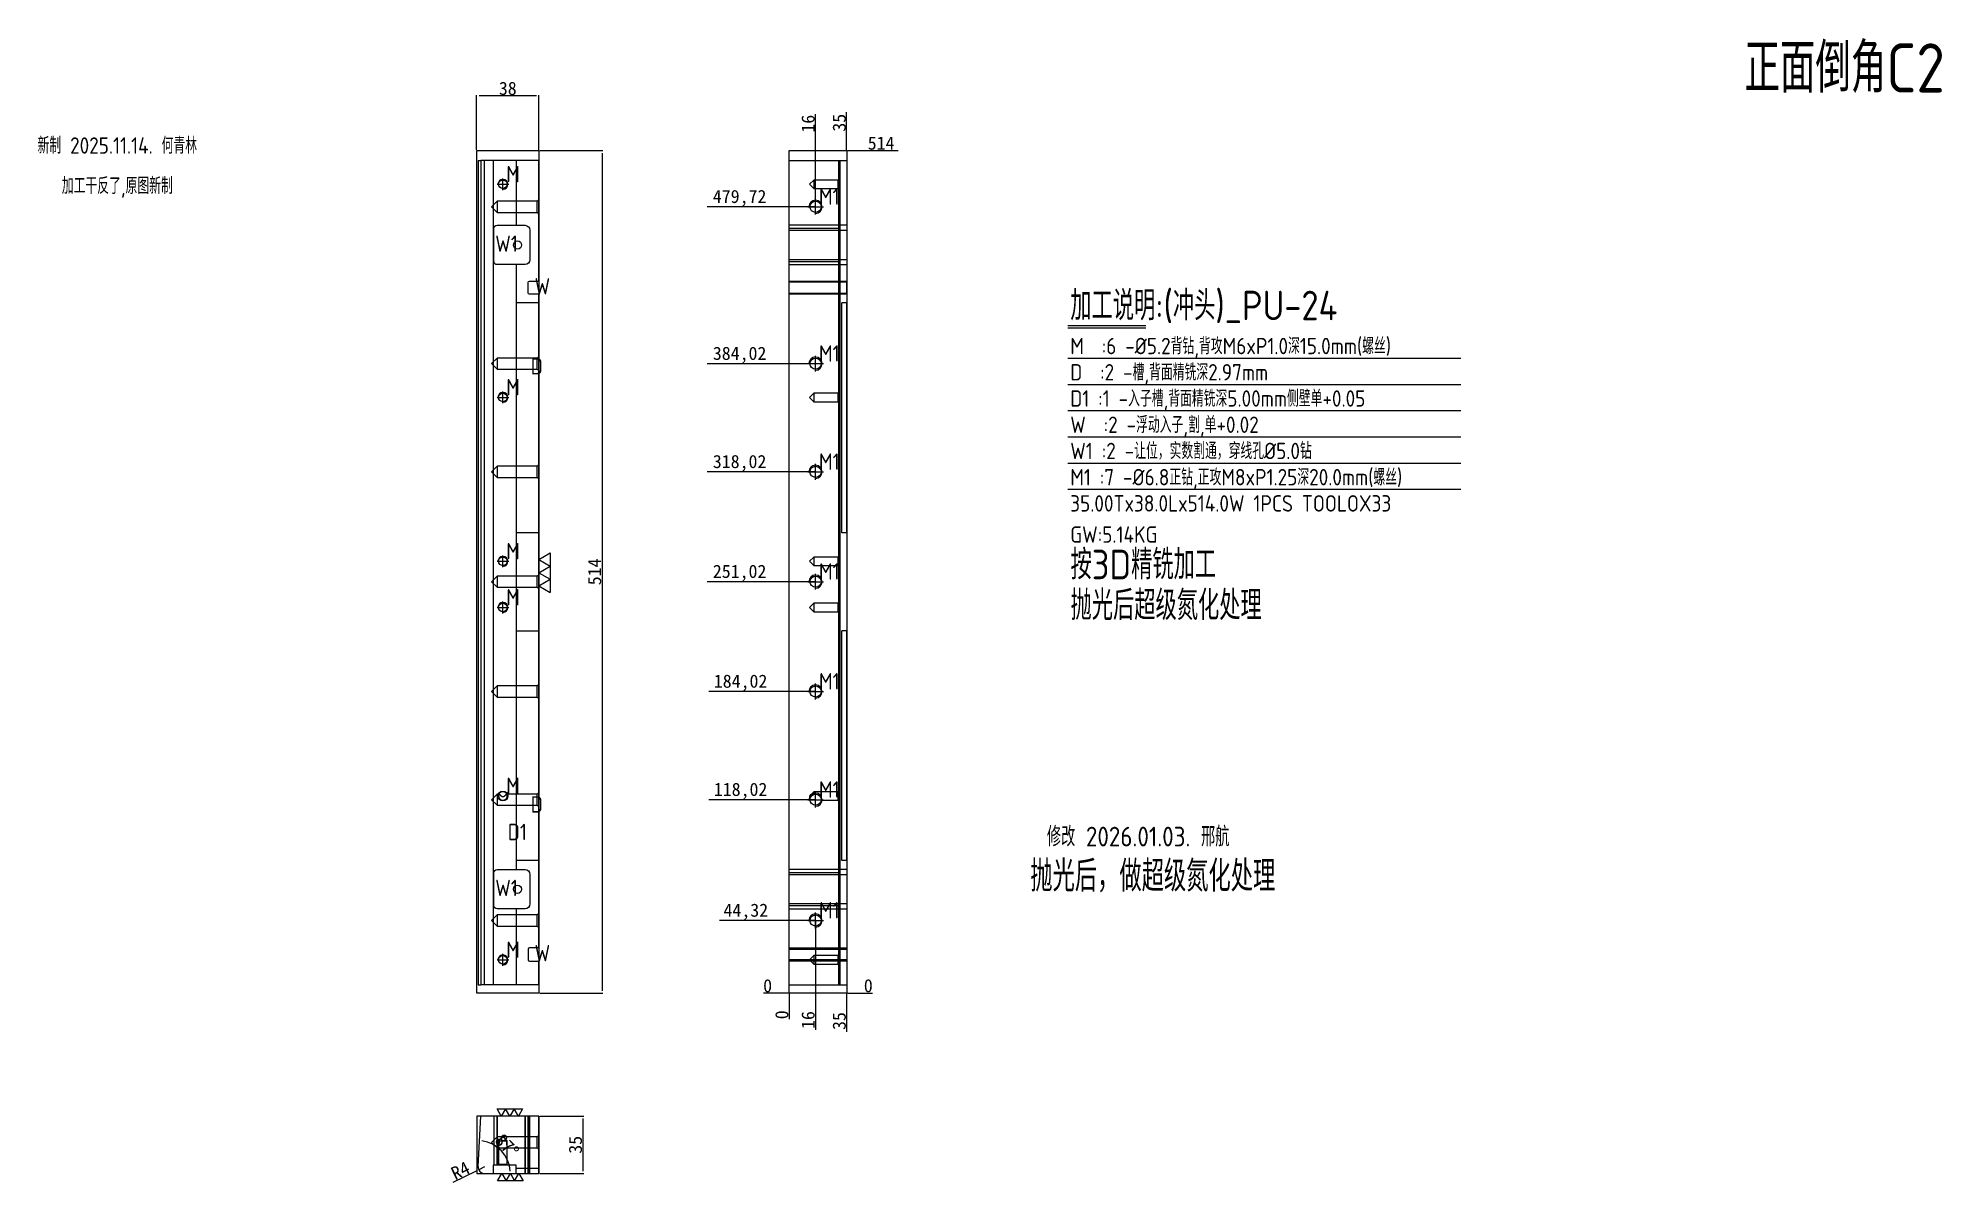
# Model space of a CAD drawing. Header units: millimetres. Extents: x 22451 to 23613, y 60568 to 61267.
import ezdxf
from ezdxf.enums import TextEntityAlignment as Align

# ---------------------------------------------------------------- set-up
doc = ezdxf.new("R2010")
doc.units = ezdxf.units.MM
for name, pattern in [('CENTER', [0]), ('DASHDOT', [0]), ('DASHED', [0])]:
    doc.linetypes.add(name, pattern=pattern)
for name, color, linetype, true_color in [('DIE_P', 7, 'Continuous', 0xffffff), ('PPS', 7, 'Continuous', 0xffffff), ('U1', 7, 'Continuous', 0xffffff)]:
    doc.layers.add(name, color=color, linetype=linetype, true_color=true_color)
doc.layers.add('dim', color=4, linetype='Continuous')
doc.layers.add('PUNCH', color=2, linetype='Continuous')
doc.layers.add('dim_temp', color=161, linetype='Continuous', lineweight=9)
doc.styles.add('_PUG_ERP', font='txt')
doc.styles.add('gbenor', font='gbenor.shx', dxfattribs={"bigfont": 'gbcbig'})
doc.styles.add('gbenor_', font='gbenor.shx', dxfattribs={"bigfont": 'gbcbig'})
doc.dimstyles.new('_PUG_ERP', dxfattribs={"dimtxt": 8, "dimasz": 1.5, "dimexe": 0.5, "dimexo": 0.5, "dimgap": 0.5, "dimtad": 1, "dimtxsty": '_PUG_ERP', "dimblk": 'CLOSEDBLANK', "dimcen": 0, "dimclrd": 4, "dimclre": 4, "dimclrt": 3, "dimazin": 3, "dimtfac": 1, "dimtmove": 0, "dimatfit": 3, "dimldrblk": 'CLOSEDBLANK', "dimlwd": 9, "dimlwe": 9})

# ---------------------------------------------------------------- blocks, each defined once
blk = doc.blocks.new('*D1266')
at = {"layer": 'Defpoints', "color": 0}
for p in [(22756.9, 61198), (22756.9, 60684), (22795.4, 60684)]:
    blk.add_point(p, dxfattribs=at)
at = {"layer": 'dim_temp', "color": 4, "lineweight": 9}
for p, q in [((22757.4, 61198), (22795.9, 61198)), ((22795.4, 61196.5), (22795.4, 60685.5)), ((22757.4, 60684), (22795.9, 60684))]:
    blk.add_line(p, q, dxfattribs=at)
at = {"layer": 'dim_temp', "color": 3, "lineweight": 18, "insert": (22790.9, 60941), "char_height": 8, "attachment_point": 5, "rotation": 90, "style": '_PUG_ERP'}
blk.add_mtext('514', dxfattribs=at)
blk = doc.blocks.new('_ClosedBlank')
blk = doc.blocks.new('*D1267')
at = {"layer": 'Defpoints', "color": 0}
for p in [(22718.9, 61231.4), (22718.9, 61198), (22756.9, 61198)]:
    blk.add_point(p, dxfattribs=at)
at = {"layer": 'dim_temp', "color": 4, "lineweight": 9}
for p, q in [((22718.9, 61198.5), (22718.9, 61231.9)), ((22755.4, 61231.4), (22720.4, 61231.4)), ((22756.9, 61198.5), (22756.9, 61231.9))]:
    blk.add_line(p, q, dxfattribs=at)
at = {"layer": 'dim_temp', "color": 3, "lineweight": 18, "insert": (22737.9, 61235.9), "char_height": 8, "attachment_point": 5, "style": '_PUG_ERP'}
blk.add_mtext('38', dxfattribs=at)
blk = doc.blocks.new('*D1268')
at = {"layer": 'Defpoints', "color": 0}
for p in [(22756.9, 60609), (22756.9, 60574), (22783.7, 60574)]:
    blk.add_point(p, dxfattribs=at)
at = {"layer": 'dim_temp', "color": 4, "lineweight": 9}
for p, q in [((22757.4, 60609), (22784.2, 60609)), ((22783.7, 60607.5), (22783.7, 60575.5)), ((22757.4, 60574), (22784.2, 60574))]:
    blk.add_line(p, q, dxfattribs=at)
at = {"layer": 'dim_temp', "color": 3, "lineweight": 18, "insert": (22779.2, 60591.5), "char_height": 8, "attachment_point": 5, "rotation": 90, "style": '_PUG_ERP'}
blk.add_mtext('35', dxfattribs=at)
blk = doc.blocks.new('*D1269')
at = {"layer": 'Defpoints', "color": 0}
for p in [(22721.4, 60609), (22737, 60583.7), (22719.8, 60578.2), (22723.7, 60574), (22728.9, 60574)]:
    blk.add_point(p, dxfattribs=at)
at = {"layer": 'dim_temp', "color": 4, "lineweight": 9}
blk.add_line((22729.4, 60574), (22740, 60574), dxfattribs=at)
blk.add_arc((22719.5, 60574), 20, 4.3088, 82.6912, dxfattribs=at)
at = {"layer": 'dim_temp', "color": 3, "lineweight": 18, "insert": (22737.4, 60591), "char_height": 8, "attachment_point": 5, "rotation": 313.5, "style": '_PUG_ERP'}
blk.add_mtext('87%%d', dxfattribs=at)
blk = doc.blocks.new('*D1270')
at = {"layer": 'Defpoints', "color": 0}
for p in [(22720.2, 60576.2), (22723.7, 60578)]:
    blk.add_point(p, dxfattribs=at)
at = {"layer": 'dim_temp', "color": 4, "lineweight": 9}
for p, q in [((22704.6, 60568.6), (22718.8, 60575.6)), ((22723.7, 60578), (22720.2, 60576.2))]:
    blk.add_line(p, q, dxfattribs=at)
at = {"layer": 'dim_temp', "color": 3, "lineweight": 18, "insert": (22709, 60575.8), "char_height": 8, "attachment_point": 5, "rotation": 26.0974, "style": '_PUG_ERP'}
blk.add_mtext('R4', dxfattribs=at)
blk = doc.blocks.new('*D1271')
at = {"layer": 'Defpoints', "color": 0}
for p in [(22909.6, 60684), (22944.6, 60684), (22954.6, 60684)]:
    blk.add_point(p, dxfattribs=at)
at = {"layer": 'dim_temp', "color": 4, "lineweight": 9}
blk.add_line((22945.1, 60684), (22960.4, 60684), dxfattribs=at)
at = {"layer": 'dim_temp', "color": 3, "lineweight": 18, "insert": (22957.8, 60688.5), "char_height": 8, "attachment_point": 5, "style": '_PUG_ERP'}
blk.add_mtext('0', dxfattribs=at)
blk = doc.blocks.new('*D1272')
at = {"layer": 'Defpoints', "color": 0}
for p in [(22944.6, 61198), (22954.6, 61198), (22909.6, 60684)]:
    blk.add_point(p, dxfattribs=at)
at = {"layer": 'dim_temp', "color": 4, "lineweight": 9}
blk.add_line((22945.1, 61198), (22976.1, 61198), dxfattribs=at)
at = {"layer": 'dim_temp', "color": 3, "lineweight": 18, "insert": (22965.6, 61202.5), "char_height": 8, "attachment_point": 5, "style": '_PUG_ERP'}
blk.add_mtext('514', dxfattribs=at)
blk = doc.blocks.new('*D1273')
at = {"layer": 'Defpoints', "color": 0}
for p in [(22899.6, 60684), (22909.6, 60684), (22909.6, 60684)]:
    blk.add_point(p, dxfattribs=at)
at = {"layer": 'dim_temp', "color": 4, "lineweight": 9}
blk.add_line((22909.1, 60684), (22893.8, 60684), dxfattribs=at)
at = {"layer": 'dim_temp', "color": 3, "lineweight": 18, "insert": (22896.4, 60688.5), "char_height": 8, "attachment_point": 5, "style": '_PUG_ERP'}
blk.add_mtext('0', dxfattribs=at)
blk = doc.blocks.new('*D1274')
at = {"layer": 'Defpoints', "color": 0}
for p in [(22899.6, 60728.3), (22925.6, 60728.3), (22909.6, 60684)]:
    blk.add_point(p, dxfattribs=at)
at = {"layer": 'dim_temp', "color": 4, "lineweight": 9}
for p, q in [((22902.6, 60728.3), (22867.1, 60728.3)), ((22905.6, 60728.3), (22902.6, 60728.3)), ((22925.1, 60728.3), (22905.6, 60728.3))]:
    blk.add_line(p, q, dxfattribs=at)
at = {"layer": 'dim_temp', "color": 3, "lineweight": 18, "insert": (22883.1, 60733.6), "char_height": 8, "attachment_point": 5, "style": '_PUG_ERP'}
blk.add_mtext('44,32', dxfattribs=at)
blk = doc.blocks.new('*D1275')
at = {"layer": 'Defpoints', "color": 0}
for p in [(22899.6, 60802), (22925.6, 60802), (22909.6, 60684)]:
    blk.add_point(p, dxfattribs=at)
at = {"layer": 'dim_temp', "color": 4, "lineweight": 9}
for p, q in [((22902.6, 60802), (22860.6, 60802)), ((22905.6, 60802), (22902.6, 60802)), ((22925.1, 60802), (22905.6, 60802))]:
    blk.add_line(p, q, dxfattribs=at)
at = {"layer": 'dim_temp', "color": 3, "lineweight": 18, "insert": (22879.9, 60807.3), "char_height": 8, "attachment_point": 5, "style": '_PUG_ERP'}
blk.add_mtext('118,02', dxfattribs=at)
blk = doc.blocks.new('*D1276')
at = {"layer": 'Defpoints', "color": 0}
for p in [(22899.6, 60868), (22925.6, 60868), (22909.6, 60684)]:
    blk.add_point(p, dxfattribs=at)
at = {"layer": 'dim_temp', "color": 4, "lineweight": 9}
for p, q in [((22902.6, 60868), (22860.6, 60868)), ((22905.6, 60868), (22902.6, 60868)), ((22925.1, 60868), (22905.6, 60868))]:
    blk.add_line(p, q, dxfattribs=at)
at = {"layer": 'dim_temp', "color": 3, "lineweight": 18, "insert": (22879.9, 60873.3), "char_height": 8, "attachment_point": 5, "style": '_PUG_ERP'}
blk.add_mtext('184,02', dxfattribs=at)
blk = doc.blocks.new('*D1277')
at = {"layer": 'Defpoints', "color": 0}
for p in [(22899.6, 60935), (22925.6, 60935), (22909.6, 60684)]:
    blk.add_point(p, dxfattribs=at)
at = {"layer": 'dim_temp', "color": 4, "lineweight": 9}
for p, q in [((22902.6, 60935), (22859.5, 60935)), ((22905.6, 60935), (22902.6, 60935)), ((22925.1, 60935), (22905.6, 60935))]:
    blk.add_line(p, q, dxfattribs=at)
at = {"layer": 'dim_temp', "color": 3, "lineweight": 18, "insert": (22879.3, 60940.3), "char_height": 8, "attachment_point": 5, "style": '_PUG_ERP'}
blk.add_mtext('251,02', dxfattribs=at)
blk = doc.blocks.new('*D1278')
at = {"layer": 'Defpoints', "color": 0}
for p in [(22899.6, 61002), (22925.6, 61002), (22909.6, 60684)]:
    blk.add_point(p, dxfattribs=at)
at = {"layer": 'dim_temp', "color": 4, "lineweight": 9}
for p, q in [((22902.6, 61002), (22859.5, 61002)), ((22905.6, 61002), (22902.6, 61002)), ((22925.1, 61002), (22905.6, 61002))]:
    blk.add_line(p, q, dxfattribs=at)
at = {"layer": 'dim_temp', "color": 3, "lineweight": 18, "insert": (22879.3, 61007.3), "char_height": 8, "attachment_point": 5, "style": '_PUG_ERP'}
blk.add_mtext('318,02', dxfattribs=at)
blk = doc.blocks.new('*D1279')
at = {"layer": 'Defpoints', "color": 0}
for p in [(22899.6, 61068), (22925.6, 61068), (22909.6, 60684)]:
    blk.add_point(p, dxfattribs=at)
at = {"layer": 'dim_temp', "color": 4, "lineweight": 9}
for p, q in [((22902.6, 61068), (22859.5, 61068)), ((22905.6, 61068), (22902.6, 61068)), ((22925.1, 61068), (22905.6, 61068))]:
    blk.add_line(p, q, dxfattribs=at)
at = {"layer": 'dim_temp', "color": 3, "lineweight": 18, "insert": (22879.3, 61073.3), "char_height": 8, "attachment_point": 5, "style": '_PUG_ERP'}
blk.add_mtext('384,02', dxfattribs=at)
blk = doc.blocks.new('*D1280')
at = {"layer": 'Defpoints', "color": 0}
for p in [(22899.6, 61163.7), (22925.6, 61163.7), (22909.6, 60684)]:
    blk.add_point(p, dxfattribs=at)
at = {"layer": 'dim_temp', "color": 4, "lineweight": 9}
for p, q in [((22902.6, 61163.7), (22859.5, 61163.7)), ((22905.6, 61163.7), (22902.6, 61163.7)), ((22925.1, 61163.7), (22905.6, 61163.7))]:
    blk.add_line(p, q, dxfattribs=at)
at = {"layer": 'dim_temp', "color": 3, "lineweight": 18, "insert": (22879.3, 61169), "char_height": 8, "attachment_point": 5, "style": '_PUG_ERP'}
blk.add_mtext('479,72', dxfattribs=at)
blk = doc.blocks.new('*D1281')
at = {"layer": 'Defpoints', "color": 0}
for p in [(22909.6, 60684), (22944.6, 60684), (22944.6, 60674)]:
    blk.add_point(p, dxfattribs=at)
at = {"layer": 'dim_temp', "color": 4, "lineweight": 9}
blk.add_line((22944.6, 60683.5), (22944.6, 60660.5), dxfattribs=at)
at = {"layer": 'dim_temp', "color": 3, "lineweight": 18, "insert": (22940.1, 60667), "char_height": 8, "attachment_point": 5, "rotation": 90, "style": '_PUG_ERP'}
blk.add_mtext('35', dxfattribs=at)
blk = doc.blocks.new('*D1282')
at = {"layer": 'Defpoints', "color": 0}
for p in [(22925.6, 60728.3), (22909.6, 60684), (22925.6, 60674)]:
    blk.add_point(p, dxfattribs=at)
at = {"layer": 'dim_temp', "color": 4, "lineweight": 9}
blk.add_line((22925.6, 60727.8), (22925.6, 60661.7), dxfattribs=at)
at = {"layer": 'dim_temp', "color": 3, "lineweight": 18, "insert": (22921.1, 60667.6), "char_height": 8, "attachment_point": 5, "rotation": 90, "style": '_PUG_ERP'}
blk.add_mtext('16', dxfattribs=at)
blk = doc.blocks.new('*D1283')
at = {"layer": 'Defpoints', "color": 0}
for p in [(22909.6, 60684), (22909.6, 60684), (22909.6, 60674)]:
    blk.add_point(p, dxfattribs=at)
at = {"layer": 'dim_temp', "color": 4, "lineweight": 9}
blk.add_line((22909.6, 60683.5), (22909.6, 60668.2), dxfattribs=at)
at = {"layer": 'dim_temp', "color": 3, "lineweight": 18, "insert": (22905.1, 60670.8), "char_height": 8, "attachment_point": 5, "rotation": 90, "style": '_PUG_ERP'}
blk.add_mtext('0', dxfattribs=at)
blk = doc.blocks.new('*D1284')
at = {"layer": 'Defpoints', "color": 0}
for p in [(22944.6, 61208), (22944.6, 61198), (22909.6, 60684)]:
    blk.add_point(p, dxfattribs=at)
at = {"layer": 'dim_temp', "color": 4, "lineweight": 9}
blk.add_line((22944.6, 61198.5), (22944.6, 61221.4), dxfattribs=at)
at = {"layer": 'dim_temp', "color": 3, "lineweight": 18, "insert": (22940.1, 61215), "char_height": 8, "attachment_point": 5, "rotation": 90, "style": '_PUG_ERP'}
blk.add_mtext('35', dxfattribs=at)
blk = doc.blocks.new('*D1285')
at = {"layer": 'Defpoints', "color": 0}
for p in [(22925.6, 61208), (22925.6, 61163.7), (22909.6, 60684)]:
    blk.add_point(p, dxfattribs=at)
at = {"layer": 'dim_temp', "color": 4, "lineweight": 9}
blk.add_line((22925.6, 61164.2), (22925.6, 61220.3), dxfattribs=at)
at = {"layer": 'dim_temp', "color": 3, "lineweight": 18, "insert": (22921.1, 61214.4), "char_height": 8, "attachment_point": 5, "rotation": 90, "style": '_PUG_ERP'}
blk.add_mtext('16', dxfattribs=at)

msp = doc.modelspace()

# ---------------------------------------------------------------- linework, layer by layer
at = {"layer": 'dim', "color": 8, "linetype": 'Continuous', "lineweight": 18}
for p, q in [((23079.484, 61091.378), (23127.112, 61091.378)), ((23079.484, 61089.878), (23127.112, 61089.878)), ((23079.484, 61071.378), (23319.244, 61071.378)), ((23079.484, 61055.378), (23319.244, 61055.378)), ((23079.484, 61039.378), (23319.244, 61039.378)), ((23079.484, 61023.378), (23319.244, 61023.378)), ((23079.484, 61007.378), (23319.244, 61007.378)), ((23079.484, 60991.378), (23319.244, 60991.378))]:
    msp.add_line(p, q, dxfattribs=at)
at = {"layer": 'dim', "color": 20, "linetype": 'Continuous', "lineweight": 18}
for p, q in [((22756.926, 60948.515), (22763.854, 60952.515)), ((22756.926, 60948.515), (22763.854, 60944.515)), ((22756.926, 60940.515), (22763.854, 60944.515)), ((22763.854, 60952.515), (22763.854, 60928.515)), ((22756.926, 60940.515), (22763.854, 60936.515)), ((22756.926, 60932.515), (22763.854, 60936.515)), ((22756.926, 60932.515), (22763.854, 60928.515))]:
    msp.add_line(p, q, dxfattribs=at)
at = {"layer": 'dim', "color": 252, "lineweight": 18}
for points in [[(22718.926, 60683.996), (22718.926, 61197.996), (22756.926, 61197.996), (22756.926, 60683.996)], [(22909.617, 60683.996), (22909.617, 61197.996), (22944.617, 61197.996), (22944.617, 60683.996)]]:
    msp.add_lwpolyline(points, close=True, dxfattribs=at)
at = {"layer": 'dim', "color": 252, "linetype": 'DASHED', "lineweight": 18, "ltscale": 0.423249}
msp.add_lwpolyline([(22718.926, 60573.996), (22756.926, 60573.996), (22756.926, 60608.996), (22718.926, 60608.996)], close=True, dxfattribs=at)
at = {"layer": 'dim_temp', "lineweight": 18}
for points in [[(22746.939, 60613.496), (22744.341, 60608.996), (22741.743, 60613.496), (22739.145, 60608.996), (22736.547, 60613.496), (22733.949, 60608.996), (22731.351, 60613.496), (22746.939, 60613.496)], [(22731.687, 60569.496), (22734.285, 60573.996), (22736.883, 60569.496), (22739.481, 60573.996), (22742.079, 60569.496), (22744.677, 60573.996), (22747.275, 60569.496), (22731.687, 60569.496)]]:
    msp.add_lwpolyline(points, close=True, dxfattribs=at)
at = {"layer": 'PUNCH', "color": 151, "linetype": 'Continuous', "lineweight": 18}
for p, q in [((22719.745, 61192.034), (22719.745, 60688.996)), ((22719.751, 61192.034), (22719.745, 61192.034)), ((22719.751, 61192.034), (22721.364, 61192.034)), ((22756.926, 61192.034), (22721.364, 61192.034)), ((22721.364, 61192.034), (22721.364, 60688.996)), ((22756.926, 61118.415), (22756.926, 61192.034)), ((22909.617, 61118.415), (22909.617, 61192.034)), ((22909.617, 61192.034), (22944.617, 61192.034)), ((22944.617, 61192.034), (22944.617, 61118.415)), ((22909.617, 61118.415), (22909.617, 61117.715)), ((22909.617, 61118.415), (22944.617, 61118.415)), ((22944.617, 61118.415), (22944.617, 61117.715)), ((22756.926, 60711.615), (22756.926, 61110.415)), ((22909.617, 61110.415), (22909.617, 61111.115)), ((22944.617, 61110.415), (22909.617, 61110.415)), ((22909.617, 60711.615), (22909.617, 61110.415)), ((22944.617, 61110.415), (22944.617, 61111.115)), ((22944.617, 61110.415), (22944.617, 61105.115)), ((22944.617, 61105.115), (22941.647, 61105.115)), ((22944.617, 60964.912), (22944.617, 61105.111)), ((22944.617, 60964.915), (22941.647, 60964.915)), ((22944.617, 60964.915), (22944.617, 60905.115)), ((22944.617, 60905.115), (22941.647, 60905.115)), ((22944.617, 60764.915), (22944.617, 60905.122)), ((22944.617, 60764.915), (22941.647, 60764.915)), ((22944.617, 60764.915), (22944.617, 60711.615)), ((22909.617, 60711.615), (22909.617, 60710.915)), ((22909.617, 60711.615), (22944.617, 60711.615)), ((22944.617, 60711.615), (22944.617, 60710.915)), ((22756.926, 60688.996), (22756.926, 60703.615)), ((22909.617, 60703.615), (22909.617, 60704.315)), ((22944.617, 60703.615), (22909.617, 60703.615)), ((22909.617, 60688.996), (22909.617, 60703.615)), ((22944.617, 60703.615), (22944.617, 60704.315)), ((22944.617, 60703.615), (22944.617, 60688.996)), ((22719.751, 60688.996), (22719.745, 60688.996)), ((22719.751, 60688.996), (22721.364, 60688.996)), ((22756.926, 60688.996), (22721.364, 60688.996)), ((22909.617, 60688.996), (22944.617, 60688.996)), ((22719.751, 60578.205), (22721.364, 60608.996)), ((22756.926, 60608.996), (22721.364, 60608.996)), ((22756.926, 60608.996), (22756.926, 60573.996)), ((22723.745, 60573.996), (22728.926, 60573.996)), ((22728.926, 60578.996), (22728.926, 60573.996)), ((22742.926, 60573.996), (22742.926, 60578.996)), ((22742.926, 60573.996), (22756.926, 60573.996))]:
    msp.add_line(p, q, dxfattribs=at)
at = {"layer": 'PUNCH', "color": 155, "linetype": 'Continuous', "lineweight": 18}
for p, q in [((22719.751, 61192.034), (22719.751, 60688.996)), ((22944.617, 61117.715), (22909.617, 61117.715)), ((22909.617, 61111.115), (22944.617, 61111.115)), ((22909.617, 60710.915), (22944.617, 60710.915)), ((22944.617, 60704.315), (22909.617, 60704.315))]:
    msp.add_line(p, q, dxfattribs=at)
at = {"layer": 'PUNCH', "color": 155, "linetype": 'DASHED', "lineweight": 13, "ltscale": 0.423249}
for p, q in [((22723.745, 60688.996), (22723.745, 61192.034)), ((22940.407, 61192.034), (22940.407, 60688.996)), ((22939.617, 61150.415), (22909.617, 61150.415)), ((22909.617, 61149.415), (22944.617, 61149.415)), ((22944.617, 61131.415), (22909.617, 61131.415)), ((22909.617, 61130.415), (22939.617, 61130.415)), ((22939.617, 60757.415), (22909.617, 60757.415)), ((22909.617, 60756.415), (22944.617, 60756.415)), ((22944.617, 60738.415), (22909.617, 60738.415)), ((22909.617, 60737.415), (22939.617, 60737.415)), ((22731.415, 60608.996), (22731.415, 60578.996)), ((22731.415, 60578.996), (22731.415, 60608.996)), ((22731.415, 60608.996), (22731.415, 60578.996)), ((22731.415, 60578.996), (22731.415, 60608.996)), ((22748.415, 60573.996), (22748.415, 60608.996)), ((22748.415, 60608.996), (22748.415, 60573.996)), ((22748.415, 60573.996), (22748.415, 60608.996)), ((22748.415, 60608.996), (22748.415, 60573.996)), ((22751.126, 60608.996), (22751.126, 60573.996)), ((22751.126, 60573.996), (22751.126, 60608.996)), ((22751.126, 60573.996), (22751.126, 60608.996)), ((22751.126, 60608.996), (22751.126, 60573.996))]:
    msp.add_line(p, q, dxfattribs=at)
at = {"layer": 'PUNCH', "color": 2, "linetype": 'DASHED', "lineweight": 13, "ltscale": 0.423249}
for p, q in [((22728.926, 61192.034), (22728.926, 60688.996)), ((22742.926, 61192.034), (22742.926, 61152.415)), ((22939.617, 61192.034), (22939.617, 61152.415)), ((22939.617, 61152.415), (22939.617, 61150.415)), ((22939.617, 61150.415), (22939.617, 61130.415)), ((22939.617, 61130.415), (22939.617, 61128.415)), ((22742.926, 61128.415), (22742.926, 60759.415)), ((22939.617, 61128.415), (22939.617, 60759.415)), ((22756.926, 61105.115), (22742.926, 61105.115)), ((22756.926, 60964.915), (22742.926, 60964.915)), ((22742.926, 60905.115), (22756.926, 60905.115)), ((22756.926, 60764.915), (22742.926, 60764.915)), ((22939.617, 60759.415), (22939.617, 60757.415)), ((22939.617, 60757.415), (22939.617, 60737.415)), ((22742.926, 60735.415), (22742.926, 60688.996)), ((22939.617, 60737.415), (22939.617, 60735.415)), ((22939.617, 60735.415), (22939.617, 60688.996)), ((22756.926, 60576.966), (22742.926, 60576.966))]:
    msp.add_line(p, q, dxfattribs=at)
at = {"layer": 'PUNCH', "color": 1, "linetype": 'CENTER', "lineweight": 18, "ltscale": 0.423249}
for p, q in [((22731.326, 61177.434), (22738.526, 61177.434)), ((22734.926, 61173.834), (22734.926, 61181.034)), ((22920.817, 61163.715), (22930.417, 61163.715)), ((22925.617, 61158.915), (22925.617, 61168.515)), ((22925.617, 61063.215), (22925.617, 61072.815)), ((22920.817, 61068.015), (22930.417, 61068.015)), ((22731.326, 61047.434), (22738.526, 61047.434)), ((22734.926, 61043.834), (22734.926, 61051.034)), ((22920.817, 61002.015), (22930.417, 61002.015)), ((22925.617, 60997.215), (22925.617, 61006.815)), ((22731.326, 60947.434), (22738.526, 60947.434)), ((22734.926, 60943.834), (22734.926, 60951.034)), ((22920.817, 60935.015), (22930.417, 60935.015)), ((22925.617, 60930.215), (22925.617, 60939.815)), ((22734.926, 60915.696), (22734.926, 60922.896)), ((22731.326, 60919.296), (22738.526, 60919.296)), ((22920.817, 60868.015), (22930.417, 60868.015)), ((22925.617, 60863.215), (22925.617, 60872.815)), ((22925.617, 60797.215), (22925.617, 60806.815)), ((22920.817, 60802.015), (22930.417, 60802.015)), ((22920.817, 60728.315), (22930.417, 60728.315)), ((22925.617, 60723.515), (22925.617, 60733.115)), ((22731.326, 60704.296), (22738.526, 60704.296)), ((22734.926, 60700.696), (22734.926, 60707.896))]:
    msp.add_line(p, q, dxfattribs=at)
at = {"layer": 'PUNCH', "color": 5, "linetype": 'DASHED', "lineweight": 13, "ltscale": 0.423249}
for p, q in [((22924.617, 61180.037), (22922.014, 61177.434)), ((22922.014, 61177.434), (22924.617, 61174.831)), ((22939.22, 61180.037), (22924.617, 61180.037)), ((22924.617, 61180.037), (22924.617, 61174.831)), ((22939.617, 61180.434), (22939.22, 61180.037)), ((22939.22, 61180.037), (22939.22, 61174.831)), ((22731.346, 61167.118), (22727.943, 61163.715)), ((22727.943, 61163.715), (22731.346, 61160.312)), ((22755.732, 61167.118), (22731.346, 61167.118)), ((22731.346, 61167.118), (22731.346, 61163.715)), ((22731.346, 61163.715), (22731.346, 61160.312)), ((22756.926, 61167.715), (22755.732, 61167.118)), ((22755.732, 61160.312), (22755.732, 61167.118)), ((22924.617, 61174.831), (22939.22, 61174.831)), ((22939.22, 61174.831), (22939.617, 61174.434)), ((22731.346, 61160.312), (22755.732, 61160.312)), ((22755.732, 61160.312), (22756.926, 61159.715)), ((22731.346, 61071.418), (22727.943, 61068.015)), ((22755.732, 61071.418), (22731.346, 61071.418)), ((22731.346, 61071.418), (22731.346, 61068.015)), ((22756.926, 61072.015), (22755.732, 61071.418)), ((22755.732, 61064.612), (22755.732, 61071.418)), ((22727.943, 61068.015), (22731.346, 61064.612)), ((22731.346, 61068.015), (22731.346, 61064.612)), ((22731.346, 61064.612), (22755.732, 61064.612)), ((22755.732, 61064.612), (22756.926, 61064.015)), ((22924.617, 61050.037), (22922.014, 61047.434)), ((22922.014, 61047.434), (22924.617, 61044.831)), ((22939.22, 61050.037), (22924.617, 61050.037)), ((22924.617, 61050.037), (22924.617, 61044.831)), ((22939.617, 61050.434), (22939.22, 61050.037)), ((22939.22, 61050.037), (22939.22, 61044.831)), ((22924.617, 61044.831), (22939.22, 61044.831)), ((22939.22, 61044.831), (22939.617, 61044.434)), ((22731.346, 61005.418), (22727.943, 61002.015)), ((22727.943, 61002.015), (22731.346, 60998.612)), ((22755.732, 61005.418), (22731.346, 61005.418)), ((22731.346, 61005.418), (22731.346, 61002.015)), ((22731.346, 61002.015), (22731.346, 60998.612)), ((22756.926, 61006.015), (22755.732, 61005.418)), ((22755.732, 60998.612), (22755.732, 61005.418)), ((22731.346, 60998.612), (22755.732, 60998.612)), ((22755.732, 60998.612), (22756.926, 60998.015)), ((22924.617, 60950.037), (22922.014, 60947.434)), ((22922.014, 60947.434), (22924.617, 60944.831)), ((22939.22, 60950.037), (22924.617, 60950.037)), ((22924.617, 60950.037), (22924.617, 60944.831)), ((22924.617, 60944.831), (22939.22, 60944.831)), ((22939.617, 60950.434), (22939.22, 60950.037)), ((22939.22, 60950.037), (22939.22, 60944.831)), ((22939.22, 60944.831), (22939.617, 60944.434)), ((22731.346, 60938.418), (22727.943, 60935.015)), ((22727.943, 60935.015), (22731.346, 60931.612)), ((22755.732, 60938.418), (22731.346, 60938.418)), ((22731.346, 60938.418), (22731.346, 60935.015)), ((22731.346, 60935.015), (22731.346, 60931.612)), ((22731.346, 60931.612), (22755.732, 60931.612)), ((22756.926, 60939.015), (22755.732, 60938.418)), ((22755.732, 60931.612), (22755.732, 60938.418)), ((22755.732, 60931.612), (22756.926, 60931.015)), ((22924.617, 60921.899), (22922.014, 60919.296)), ((22939.22, 60921.899), (22924.617, 60921.899)), ((22924.617, 60921.899), (22924.617, 60916.693)), ((22939.617, 60922.296), (22939.22, 60921.899)), ((22939.22, 60921.899), (22939.22, 60916.693)), ((22922.014, 60919.296), (22924.617, 60916.693)), ((22924.617, 60916.693), (22939.22, 60916.693)), ((22939.22, 60916.693), (22939.617, 60916.296)), ((22731.346, 60871.418), (22727.943, 60868.015)), ((22727.943, 60868.015), (22731.346, 60864.612)), ((22755.732, 60871.418), (22731.346, 60871.418)), ((22731.346, 60871.418), (22731.346, 60868.015)), ((22731.346, 60868.015), (22731.346, 60864.612)), ((22731.346, 60864.612), (22755.732, 60864.612)), ((22756.926, 60872.015), (22755.732, 60871.418)), ((22755.732, 60864.612), (22755.732, 60871.418)), ((22755.732, 60864.612), (22756.926, 60864.015)), ((22731.346, 60805.418), (22727.943, 60802.015)), ((22732.577, 60805.418), (22731.346, 60805.418)), ((22731.346, 60805.418), (22731.346, 60802.015)), ((22755.732, 60805.418), (22737.275, 60805.418)), ((22756.926, 60806.015), (22755.732, 60805.418)), ((22755.732, 60798.612), (22755.732, 60805.418)), ((22924.617, 60806.899), (22922.014, 60804.296)), ((22922.014, 60804.296), (22922.642, 60803.668)), ((22939.22, 60806.899), (22924.617, 60806.899)), ((22924.617, 60806.899), (22924.617, 60805.268)), ((22939.617, 60807.296), (22939.22, 60806.899)), ((22939.22, 60806.899), (22939.22, 60801.693)), ((22727.943, 60802.015), (22731.346, 60798.612)), ((22731.346, 60802.015), (22731.346, 60798.612)), ((22731.346, 60798.612), (22755.732, 60798.612)), ((22755.732, 60798.612), (22756.926, 60798.015)), ((22929.004, 60801.693), (22939.22, 60801.693)), ((22939.22, 60801.693), (22939.617, 60801.296)), ((22731.346, 60731.718), (22727.943, 60728.315)), ((22727.943, 60728.315), (22731.346, 60724.912)), ((22755.732, 60731.718), (22731.346, 60731.718)), ((22731.346, 60731.718), (22731.346, 60728.315)), ((22731.346, 60728.315), (22731.346, 60724.912)), ((22731.346, 60724.912), (22755.732, 60724.912)), ((22756.926, 60732.315), (22755.732, 60731.718)), ((22755.732, 60724.912), (22755.732, 60731.718)), ((22755.732, 60724.912), (22756.926, 60724.315)), ((22924.617, 60706.899), (22922.014, 60704.296)), ((22922.014, 60704.296), (22924.617, 60701.693)), ((22939.22, 60706.899), (22924.617, 60706.899)), ((22924.617, 60706.899), (22924.617, 60701.693)), ((22924.617, 60701.693), (22939.22, 60701.693)), ((22939.617, 60707.296), (22939.22, 60706.899)), ((22939.22, 60706.899), (22939.22, 60701.693)), ((22939.22, 60701.693), (22939.617, 60701.296)), ((22731.346, 60596.399), (22727.943, 60592.996)), ((22755.732, 60596.399), (22731.346, 60596.399)), ((22731.346, 60596.399), (22731.346, 60589.593)), ((22734.926, 60596.599), (22732.323, 60593.996)), ((22737.529, 60593.996), (22734.926, 60596.599)), ((22756.926, 60596.996), (22755.732, 60596.399)), ((22755.732, 60589.593), (22755.732, 60596.399)), ((22727.943, 60592.996), (22731.346, 60589.593)), ((22731.346, 60589.593), (22755.732, 60589.593)), ((22732.323, 60593.996), (22732.323, 60579.393)), ((22732.323, 60593.996), (22737.529, 60593.996)), ((22737.529, 60579.393), (22737.529, 60593.996)), ((22755.732, 60589.593), (22756.926, 60588.996)), ((22732.323, 60579.393), (22731.926, 60578.996)), ((22737.529, 60579.393), (22732.323, 60579.393)), ((22737.926, 60578.996), (22737.529, 60579.393))]:
    msp.add_line(p, q, dxfattribs=at)
at = {"layer": 'PUNCH', "color": 151, "linetype": 'DASHED', "lineweight": 13, "ltscale": 0.423249}
for p, q in [((22944.617, 61152.415), (22909.617, 61152.415)), ((22909.617, 61128.415), (22944.617, 61128.415)), ((22944.617, 60759.415), (22909.617, 60759.415)), ((22909.617, 60735.415), (22944.617, 60735.415)), ((22729.415, 60608.996), (22729.415, 60578.996))]:
    msp.add_line(p, q, dxfattribs=at)
at = {"layer": 'PUNCH', "color": 1, "linetype": 'Continuous', "lineweight": 18}
for p, q in [((22909.617, 61111.115), (22909.617, 61117.715)), ((22944.617, 61111.115), (22944.617, 61117.715)), ((22909.617, 60704.315), (22909.617, 60710.915)), ((22944.617, 60710.915), (22944.617, 60704.315))]:
    msp.add_line(p, q, dxfattribs=at)
at = {"layer": 'PUNCH', "color": 2, "linetype": 'Continuous', "lineweight": 18}
for p, q in [((22941.647, 60964.915), (22941.647, 61105.115)), ((22941.647, 60764.915), (22941.647, 60905.115)), ((22742.926, 60578.996), (22728.926, 60578.996))]:
    msp.add_line(p, q, dxfattribs=at)
at = {"layer": 'PUNCH', "color": 1, "linetype": 'DASHED', "lineweight": 13, "ltscale": 0.423249}
for p, q in [((22750.426, 60573.996), (22750.426, 60608.996)), ((22751.415, 60573.996), (22751.415, 60608.996))]:
    msp.add_line(p, q, dxfattribs=at)
at = {"layer": 'PUNCH', "color": 1, "lineweight": 18}
for points in [[(22748.415, 61128.415), (22731.415, 61128.415, -0.41421356), (22729.415, 61130.415), (22729.415, 61150.415, -0.41421356), (22731.415, 61152.415), (22748.415, 61152.415, -0.41421356), (22751.415, 61149.415), (22751.415, 61131.415, -0.41421356)], [(22748.415, 60735.415), (22731.415, 60735.415, -0.41421356), (22729.415, 60737.415), (22729.415, 60757.415, -0.41421356), (22731.415, 60759.415), (22748.415, 60759.415, -0.41421356), (22751.415, 60756.415), (22751.415, 60738.415, -0.41421356)]]:
    msp.add_lwpolyline(points, format="xyb", close=True, dxfattribs=at)
for points in [[(22756.926, 61110.415), (22751.126, 61110.415, -0.41421356), (22750.426, 61111.115), (22750.426, 61117.715, -0.41421356), (22751.126, 61118.415), (22756.926, 61118.415)], [(22756.926, 60711.615), (22751.126, 60711.615, 0.41421356), (22750.426, 60710.915), (22750.426, 60704.315, 0.41421356), (22751.126, 60703.615), (22756.926, 60703.615)]]:
    msp.add_lwpolyline(points, format="xyb", dxfattribs=at)
at = {"layer": 'PUNCH', "color": 5, "linetype": 'DASHED', "lineweight": 13, "ltscale": 0.423249}
for points in [[(22732.511, 60805.268), (22732.481, 60805.188), (22732.448, 60805.092), (22732.415, 60804.981), (22732.384, 60804.854), (22732.356, 60804.712), (22732.336, 60804.556), (22732.325, 60804.387), (22732.325, 60804.205), (22732.339, 60804.011), (22732.369, 60803.809), (22732.418, 60803.6), (22732.487, 60803.387), (22732.577, 60803.175), (22732.687, 60802.968), (22732.819, 60802.767), (22732.971, 60802.577), (22733.141, 60802.401), (22733.327, 60802.241), (22733.529, 60802.099), (22733.742, 60801.978), (22733.966, 60801.876), (22734.199, 60801.796), (22734.437, 60801.739), (22734.679, 60801.704), (22734.926, 60801.693), (22735.171, 60801.704), (22735.413, 60801.739), (22735.652, 60801.796), (22735.885, 60801.876), (22736.108, 60801.977), (22736.321, 60802.098), (22736.522, 60802.24), (22736.709, 60802.399), (22736.878, 60802.573), (22737.029, 60802.762), (22737.162, 60802.964), (22737.273, 60803.171), (22737.363, 60803.382), (22737.433, 60803.596), (22737.482, 60803.805), (22737.513, 60804.007), (22737.527, 60804.202), (22737.527, 60804.385), (22737.516, 60804.555), (22737.496, 60804.711), (22737.468, 60804.854), (22737.437, 60804.981), (22737.404, 60805.092), (22737.371, 60805.188), (22737.34, 60805.268)], [(22737.341, 60805.268), (22737.243, 60805.234), (22737.148, 60805.197), (22737.054, 60805.157), (22736.961, 60805.112), (22736.871, 60805.064), (22736.782, 60805.011), (22736.695, 60804.954), (22736.61, 60804.893), (22736.526, 60804.827), (22736.444, 60804.756), (22736.364, 60804.681), (22736.285, 60804.603), (22736.207, 60804.521), (22736.129, 60804.436), (22736.05, 60804.348), (22735.969, 60804.258), (22735.883, 60804.166), (22735.793, 60804.075), (22735.695, 60803.986), (22735.589, 60803.902), (22735.474, 60803.826), (22735.35, 60803.761), (22735.215, 60803.711), (22735.073, 60803.679), (22734.926, 60803.668), (22734.78, 60803.679), (22734.637, 60803.711), (22734.502, 60803.761), (22734.376, 60803.827), (22734.261, 60803.903), (22734.156, 60803.987), (22734.059, 60804.075), (22733.968, 60804.166), (22733.883, 60804.258), (22733.802, 60804.347), (22733.723, 60804.435), (22733.646, 60804.52), (22733.568, 60804.602), (22733.49, 60804.68), (22733.41, 60804.754), (22733.329, 60804.824), (22733.245, 60804.89), (22733.159, 60804.952), (22733.072, 60805.01), (22732.983, 60805.063), (22732.892, 60805.112), (22732.799, 60805.156), (22732.705, 60805.197), (22732.609, 60805.234), (22732.511, 60805.268)], [(22732.577, 60805.418), (22732.577, 60805.418), (22732.577, 60805.418), (22732.577, 60805.418), (22732.577, 60805.418), (22732.577, 60805.418), (22732.577, 60805.417), (22732.577, 60805.417), (22732.577, 60805.417), (22732.577, 60805.417), (22732.576, 60805.416), (22732.576, 60805.416), (22732.576, 60805.415), (22732.576, 60805.415), (22732.576, 60805.415), (22732.575, 60805.414), (22732.575, 60805.414), (22732.575, 60805.413), (22732.575, 60805.412), (22732.574, 60805.412), (22732.574, 60805.411), (22732.574, 60805.41), (22732.573, 60805.41), (22732.573, 60805.409), (22732.573, 60805.408), (22732.572, 60805.407), (22732.572, 60805.406), (22732.571, 60805.405), (22732.571, 60805.404), (22732.57, 60805.403), (22732.57, 60805.402), (22732.569, 60805.401), (22732.569, 60805.4), (22732.568, 60805.399), (22732.568, 60805.398), (22732.567, 60805.397), (22732.567, 60805.395), (22732.566, 60805.394), (22732.565, 60805.393), (22732.565, 60805.392), (22732.564, 60805.39), (22732.564, 60805.389), (22732.563, 60805.387), (22732.562, 60805.386), (22732.562, 60805.384), (22732.561, 60805.383), (22732.56, 60805.381), (22732.559, 60805.38), (22732.559, 60805.378), (22732.558, 60805.376), (22732.557, 60805.375)], [(22737.286, 60805.393), (22737.286, 60805.394), (22737.285, 60805.395), (22737.285, 60805.396), (22737.284, 60805.397), (22737.284, 60805.398), (22737.284, 60805.399), (22737.283, 60805.4), (22737.283, 60805.401), (22737.282, 60805.401), (22737.282, 60805.402), (22737.282, 60805.403), (22737.281, 60805.404), (22737.281, 60805.404), (22737.281, 60805.405), (22737.28, 60805.406), (22737.28, 60805.407), (22737.28, 60805.407), (22737.279, 60805.408), (22737.279, 60805.408), (22737.279, 60805.409), (22737.279, 60805.41), (22737.278, 60805.41), (22737.278, 60805.411), (22737.278, 60805.411), (22737.278, 60805.412), (22737.277, 60805.412), (22737.277, 60805.413), (22737.277, 60805.413), (22737.277, 60805.414), (22737.277, 60805.414), (22737.276, 60805.414), (22737.276, 60805.415), (22737.276, 60805.415), (22737.276, 60805.415), (22737.276, 60805.416), (22737.276, 60805.416), (22737.275, 60805.416), (22737.275, 60805.417), (22737.275, 60805.417), (22737.275, 60805.417), (22737.275, 60805.417), (22737.275, 60805.417), (22737.275, 60805.418), (22737.275, 60805.418), (22737.275, 60805.418), (22737.275, 60805.418), (22737.275, 60805.418), (22737.275, 60805.418), (22737.275, 60805.418), (22737.275, 60805.418)], [(22737.341, 60593.996), (22737.243, 60594.098), (22737.148, 60594.201), (22737.054, 60594.304), (22736.961, 60594.406), (22736.871, 60594.508), (22736.782, 60594.61), (22736.695, 60594.711), (22736.61, 60594.812), (22736.526, 60594.913), (22736.444, 60595.013), (22736.364, 60595.11), (22736.285, 60595.205), (22736.207, 60595.298), (22736.129, 60595.388), (22736.05, 60595.474), (22735.969, 60595.555), (22735.883, 60595.633), (22735.793, 60595.704), (22735.695, 60595.77), (22735.589, 60595.828), (22735.474, 60595.877), (22735.35, 60595.917), (22735.215, 60595.946), (22735.073, 60595.964), (22734.926, 60595.971), (22734.78, 60595.964), (22734.637, 60595.946), (22734.502, 60595.917), (22734.376, 60595.876), (22734.261, 60595.827), (22734.156, 60595.769), (22734.059, 60595.704), (22733.968, 60595.632), (22733.883, 60595.555), (22733.802, 60595.474), (22733.723, 60595.388), (22733.646, 60595.299), (22733.568, 60595.207), (22733.49, 60595.112), (22733.41, 60595.015), (22733.329, 60594.916), (22733.245, 60594.816), (22733.159, 60594.714), (22733.072, 60594.612), (22732.983, 60594.509), (22732.892, 60594.407), (22732.799, 60594.304), (22732.705, 60594.202), (22732.609, 60594.099), (22732.511, 60593.996)], [(22732.511, 60593.996), (22732.545, 60593.681), (22732.568, 60593.36), (22732.577, 60593.035), (22732.572, 60592.707), (22732.552, 60592.385), (22732.52, 60592.069), (22732.48, 60591.761), (22732.436, 60591.465), (22732.393, 60591.184), (22732.356, 60590.917), (22732.331, 60590.669), (22732.323, 60590.442), (22732.339, 60590.238), (22732.383, 60590.061), (22732.462, 60589.913), (22732.577, 60589.796), (22732.729, 60589.71), (22732.92, 60589.65), (22733.141, 60589.615), (22733.394, 60589.597), (22733.67, 60589.593), (22733.966, 60589.596), (22734.278, 60589.601), (22734.597, 60589.606), (22734.925, 60589.608), (22735.251, 60589.606), (22735.571, 60589.601), (22735.883, 60589.596), (22736.178, 60589.593), (22736.454, 60589.597), (22736.707, 60589.614), (22736.928, 60589.649), (22737.118, 60589.708), (22737.272, 60589.794), (22737.388, 60589.91), (22737.467, 60590.058), (22737.513, 60590.234), (22737.529, 60590.439), (22737.521, 60590.666), (22737.496, 60590.915), (22737.459, 60591.182), (22737.416, 60591.464), (22737.372, 60591.761), (22737.332, 60592.069), (22737.3, 60592.384), (22737.28, 60592.706), (22737.275, 60593.035), (22737.284, 60593.36), (22737.307, 60593.68), (22737.341, 60593.996)]]:
    msp.add_lwpolyline(points, dxfattribs=at)
at = {"layer": 'PUNCH', "color": 30, "linetype": 'DASHED', "lineweight": 13, "ltscale": 0.423249}
for centre in [(22734.926, 61177.434), (22734.926, 61047.434), (22734.926, 60947.434), (22734.926, 60919.296), (22734.926, 60704.296)]:
    msp.add_circle(centre, 2.603, dxfattribs=at)
at = {"layer": 'PUNCH', "color": 42, "linetype": 'Continuous', "lineweight": 18}
for centre, radius in [((22925.617, 61163.715), 3.403), ((22743.845, 61140.396), 2.5), ((22925.617, 61068.015), 3.403), ((22925.617, 61002.015), 3.403), ((22925.617, 60935.015), 3.403), ((22925.617, 60868.015), 3.403), ((22925.617, 60802.015), 3.403), ((22743.845, 60747.396), 2.5), ((22925.617, 60728.315), 3.403)]:
    msp.add_circle(centre, radius, dxfattribs=at)
at = {"layer": 'PUNCH', "color": 2, "linetype": 'DASHED', "lineweight": 13, "ltscale": 0.423249}
msp.add_circle((22734.926, 60804.296), 3, dxfattribs=at)
at = {"layer": 'PUNCH', "color": 30, "linetype": 'DASHED', "lineweight": 18, "ltscale": 0.423249}
for centre in [(22734.926, 61177.434), (22734.926, 61047.434), (22734.926, 60947.434), (22734.926, 60919.296), (22734.926, 60704.296)]:
    msp.add_arc(centre, 3, 270, 180, dxfattribs=at)
at = {"layer": 'PUNCH', "color": 42, "linetype": 'Continuous', "lineweight": 18}
for centre in [(22925.617, 61163.715), (22925.617, 61068.015), (22925.617, 61002.015), (22925.617, 60935.015), (22925.617, 60868.015), (22925.617, 60802.015), (22925.617, 60728.315)]:
    msp.add_arc(centre, 4, 270, 180, dxfattribs=at)
at = {"layer": 'PUNCH', "color": 5, "linetype": 'DASHED', "lineweight": 13, "ltscale": 0.423249}
msp.add_arc((22734.926, 60804.296), 2.603, 21.927806, 158.072194, dxfattribs=at)
at = {"layer": 'PUNCH', "color": 151, "linetype": 'Continuous', "lineweight": 18}
msp.add_arc((22723.745, 60577.996), 4, 177, 270, dxfattribs=at)

# ---------------------------------------------------------------- texts
at = {"color": 2, "linetype": 'DASHDOT', "lineweight": 13, "style": 'gbenor_'}
msp.add_text('修改 2026.01.03. 邢航', height=12, dxfattribs=at).set_placement((23122.414, 60780.17), align=Align.MIDDLE)
at = {"layer": 'DIE_P', "color": 2, "linetype": 'ByBlock', "lineweight": 18, "style": 'gbenor_'}
msp.add_text('抛光后，做超级氮化处理', height=18.86682, dxfattribs=at).set_placement((23131.34, 60756.113), align=Align.MIDDLE)
at = {"layer": 'dim', "color": 4, "lineweight": 18, "style": 'gbenor'}
for s, height, p in [('M', 10, (22737.011, 61178.669)), ('M1', 10, (22927.722, 61164.96)), ('W1', 10, (22730.274, 61136.22)), ('W', 10, (22754.233, 61110.22)), ('加工说明:(冲头)_PU-24', 18, (23081.027, 61094.485)), ('M  :6 -%%c5.2背钻,背攻M6xP1.0深15.0mm(螺丝)', 10, (23080.984, 61073.771)), ('D', 10, (22751.951, 61061.456)), ('M1', 10, (22927.722, 61069.26)), ('D  :2 -槽,背面精铣深2.97mm', 10, (23080.984, 61057.771)), ('M', 10, (22737.011, 61048.669)), ('D1 :1 -入子槽,背面精铣深5.00mm侧壁单+0.05', 10, (23080.984, 61041.771)), ('M1', 10, (22927.722, 61003.26)), ('M1 :7 -%%c6.8正钻,正攻M8xP1.25深20.0mm(螺丝)', 10, (23080.984, 60993.771)), ('35.00Tx38.0Lx514.0W 1PCS TOOLOX33', 10, (23080.984, 60977.771)), ('GW:5.14KG ', 10, (23080.984, 60958.771)), ('M', 10, (22737.011, 60948.669)), ('M1', 10, (22927.722, 60936.26)), ('M', 10, (22737.011, 60920.531)), ('M1', 10, (22927.722, 60869.26)), ('M', 10, (22737.011, 60805.531)), ('D', 10, (22751.951, 60794.16)), ('M1', 10, (22927.722, 60803.26)), ('D1', 10, (22737.951, 60777.309)), ('W1', 10, (22730.274, 60743.22)), ('M1', 10, (22927.722, 60729.56)), ('M', 10, (22737.011, 60705.531)), ('W', 10, (22754.233, 60703.42))]:
    msp.add_text(s, height=height, dxfattribs=at).set_placement(p)
at = {"layer": 'dim', "color": 1, "lineweight": 18, "style": 'gbenor'}
for s, p in [('W  :2 -浮动入子,割,单+0.02', (23080.984, 61025.771)), ('W1 :2 -让位，实数割通，穿线孔%%c5.0钻', (23080.984, 61009.771))]:
    msp.add_text(s, height=10, dxfattribs=at).set_placement(p)
at = {"layer": 'dim', "color": 21, "lineweight": 18, "style": 'gbenor'}
for s, p in [('按3D精铣加工', (23081.152, 60936.485)), ('抛光后超级氮化处理', (23081.152, 60911.615))]:
    msp.add_text(s, height=18, dxfattribs=at).set_placement(p)
at = {"layer": 'PPS', "color": 6, "lineweight": 18, "style": 'gbenor'}
for s, p in [('新制 2025.11.14. 何青林', (22499.733, 61201.631)), ('加工干反了,原图新制', (22499.733, 61175.898))]:
    msp.add_text(s, height=10, dxfattribs=at).set_placement(p, align=Align.MIDDLE)
at = {"layer": 'U1', "color": 3, "lineweight": 18, "style": 'gbenor'}
msp.add_text('正面倒角C2', height=30, dxfattribs=at).set_placement((23492.279, 61233.41))

# ---------------------------------------------------------------- dimensions: what is measured, and where the dimension line sits
at = {"layer": 'dim_temp', "lineweight": 18}
dim = msp.add_linear_dim(base=(22718.926, 61231.371), p1=(22756.926, 61197.996), p2=(22718.926, 61197.996), dimstyle='_PUG_ERP', dxfattribs=at)
dim.commit()
dim.dimension.update_dxf_attribs({"geometry": '*D1267', "text_midpoint": (22737.926, 61235.871)})
for feature_location, offset, dtype, origin, picture, middle in [((22944.617, 61197.996), (0, 10), 1, (22909.617, 60683.996), '*D1284', (22940.117, 61214.972)), ((22925.617, 61163.715), (0, 44.281), 1, (22909.617, 60683.996), '*D1285', (22921.117, 61214.401)), ((22944.617, 61197.996), (10, 0), 0, (22909.617, 60683.996), '*D1272', (22965.593, 61202.496)), ((22925.617, 61163.715), (-26, 0), 0, (22909.617, 60683.996), '*D1280', (22879.307, 61168.977)), ((22925.617, 61068.015), (-26, 0), 0, (22909.617, 60683.996), '*D1279', (22879.307, 61073.277)), ((22925.617, 61002.015), (-26, 0), 0, (22909.617, 60683.996), '*D1278', (22879.307, 61007.277)), ((22925.617, 60935.015), (-26, 0), 0, (22909.617, 60683.996), '*D1277', (22879.307, 60940.277)), ((22925.617, 60868.015), (-26, 0), 0, (22909.617, 60683.996), '*D1276', (22879.879, 60873.277)), ((22925.617, 60802.015), (-26, 0), 0, (22909.617, 60683.996), '*D1275', (22879.879, 60807.277)), ((22925.617, 60728.315), (-26, 0), 0, (22909.617, 60683.996), '*D1274', (22883.117, 60733.577)), ((22925.617, 60728.315), (0, -54.319), 1, (22909.617, 60683.996), '*D1282', (22921.117, 60667.591)), ((22909.61659936, 60683.99576714), (-10, 0), 0, (22909.61659936, 60683.99576714), '*D1273', (22896.449932694, 60688.49576714)), ((22944.61659936, 60683.99576714), (10, 0), 0, (22909.61659936, 60683.99576714), '*D1271', (22957.783266027, 60688.49576714)), ((22909.61659936, 60683.99576714), (0, -10), 1, (22909.61659936, 60683.99576714), '*D1283', (22905.11659936, 60670.829100473)), ((22944.617, 60683.996), (0, -10), 1, (22909.617, 60683.996), '*D1281', (22940.117, 60667.02))]:
    dim = msp.add_ordinate_dim(feature_location=feature_location, offset=offset, dtype=dtype, origin=origin, dimstyle='_PUG_ERP', dxfattribs=at)
    dim.commit()
    dim.dimension.update_dxf_attribs({"geometry": picture, "text_midpoint": middle})
for base, p1, p2, picture, middle in [((22795.431, 60683.996), (22756.926, 61197.996), (22756.926, 60683.996), '*D1266', (22790.931, 60940.996)), ((22783.731, 60573.996), (22756.926, 60608.996), (22756.926, 60573.996), '*D1268', (22779.231, 60591.496))]:
    dim = msp.add_linear_dim(base=base, p1=p1, p2=p2, angle=90, dimstyle='_PUG_ERP', dxfattribs=at)
    dim.commit()
    dim.dimension.update_dxf_attribs({"geometry": picture, "text_midpoint": middle})
dim = msp.add_angular_dim_2l(base=(22736.98, 60583.668), line1=((22719.751, 60578.205), (22721.364, 60608.996)), line2=((22723.745, 60573.996), (22728.926, 60573.996)), dimstyle='_PUG_ERP', dxfattribs=at)
dim.commit()
dim.dimension.update_dxf_attribs({"geometry": '*D1269', "text_midpoint": (22737.404, 60590.958)})
dim = msp.add_radius_dim(center=(22723.745, 60577.996), mpoint=(22720.153, 60576.236), dimstyle='_PUG_ERP', dxfattribs=at)
dim.commit()
dim.dimension.update_dxf_attribs({"geometry": '*D1270', "text_midpoint": (22709.043, 60575.805)})

doc.saveas('drawing.dxf')
